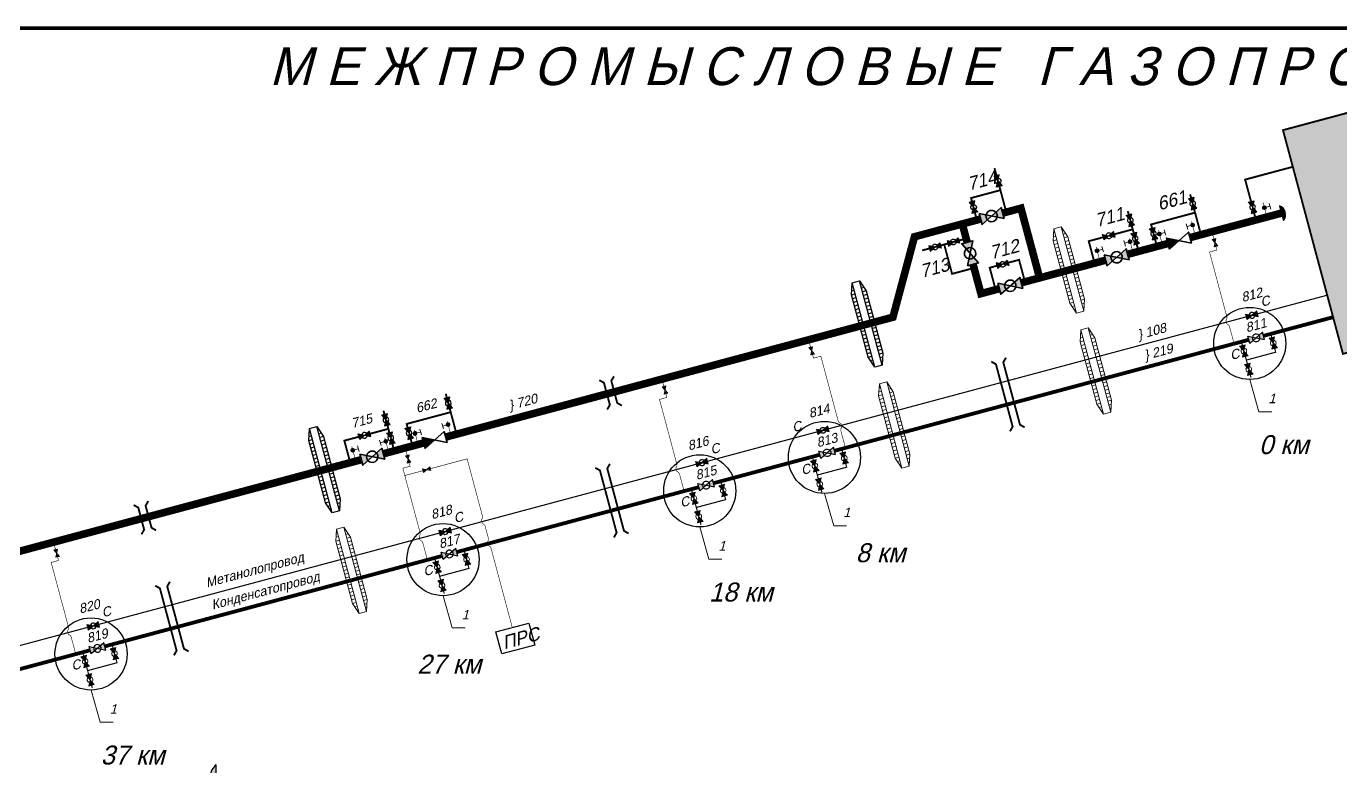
# Model space of a CAD drawing. Header units: millimetres. Extents: x 0 to 3108, y -1 to 580.
# Drawn here: x 273 to 619.2, y 384.5 to 579.5 of the extents above; entities that cross this region are included whole.
import ezdxf

# ---------------------------------------------------------------- set-up
doc = ezdxf.new("R2010")
doc.units = ezdxf.units.MM
doc.header["$MEASUREMENT"] = 0
for name, color, linetype in [('Вентили', 7, 'Continuous'), ('Заглушки сферич.', 7, 'Continuous'), ('Задвижки ручн.ВД', 7, 'Continuous'), ('Клапаны обр.', 7, 'Continuous'), ('Краны шар.ВД', 7, 'Continuous'), ('Переезды', 7, 'Continuous'), ('Площадки', 7, 'Continuous'), ('Рамка', 7, 'Continuous'), ('Трубы 0057', 7, 'Continuous'), ('Трубы 0108', 7, 'Continuous'), ('Трубы 0114', 7, 'Continuous'), ('Трубы 0159', 7, 'Continuous'), ('Трубы 0219', 7, 'Continuous'), ('Трубы 0720', 7, 'Continuous')]:
    doc.layers.add(name, color=color, linetype=linetype)
doc.styles.add('# елементов', font='ruslat.shx', dxfattribs={"oblique": 15, "height": 2.5})
doc.styles.add('# елементов 3.5', font='ruslat.shx', dxfattribs={"oblique": 15, "height": 3.5})
doc.styles.add('Наим. объектов', font='ruslat.shx', dxfattribs={"oblique": 15, "height": 3.5})
doc.styles.add('Наим. труб', font='ruslat.shx', dxfattribs={"oblique": 15, "height": 2.5})
doc.styles.add('Рамка 10', font='ruslat.shx', dxfattribs={"oblique": 15, "height": 10})
doc.styles.add('Рамка 5', font='ruslat.shx', dxfattribs={"oblique": 15, "height": 5})
doc.dimstyles.new('Выноски диам. труб', dxfattribs={"dimtxt": 2.5, "dimasz": 1.5, "dimexe": 1.25, "dimexo": 0.625, "dimgap": 1, "dimtad": 1, "dimtoh": 1, "dimtxsty": 'Наим. труб', "dimblk": 'OBLIQUE', "dimcen": 2.5, "dimclrd": 256, "dimclre": 256, "dimclrt": 256, "dimadec": 0, "dimazin": 0, "dimtfac": 1, "dimtmove": 0, "dimatfit": 3, "dimldrblk": 'DOTSMALL', "dimfxl": 0, "dimlwd": 20, "dimlwe": 20, "dimarcsym": 0})

# ---------------------------------------------------------------- blocks, each defined once
blk = doc.blocks.new('Заглушка сфер.')
at = {"layer": 'Заглушки сферич.', "linetype": 'ByBlock', "lineweight": -2}
blk.add_hatch(color=0, dxfattribs=at).paths.add_polyline_path([(0, 0.5, 0.5), (0, -0.5)])
at = {"layer": 'Заглушки сферич.', "color": 0, "linetype": 'ByBlock', "lineweight": -2}
blk.add_line((0, -0.5), (0, 0.5), dxfattribs=at)
blk.add_arc((0.375, 0), 0.625, 126.8699, 233.1301, dxfattribs=at)
blk = doc.blocks.new('Задвижка ручн.ВД')
at = {"layer": 'Задвижки ручн.ВД', "linetype": 'ByBlock', "lineweight": -2}
h = blk.add_hatch(color=0, dxfattribs=at)
edge = h.paths.add_edge_path()
edge.add_ellipse((0.5, 0), major_axis=(0.177, 0.177), ratio=1, start_angle=108.4349, end_angle=135, ccw=False)
edge.add_line((0.28, 0.11), (0, 0.25))
edge.add_line((0, 0.25), (0, -0.25))
edge.add_line((0, -0.25), (0.28, -0.11))
edge.add_ellipse((0.5, 0), major_axis=(-0.177, 0.177), ratio=1, start_angle=45, end_angle=71.5651, ccw=False)
edge = h.paths.add_edge_path()
edge.add_line((0.5, 0), (0.28, 0.11))
edge.add_ellipse((0.5, 0), major_axis=(0.177, 0.177), ratio=1, start_angle=108.4349, end_angle=135)
edge.add_ellipse((0.5, 0), major_axis=(-0.177, 0.177), ratio=1, start_angle=45, end_angle=71.5651)
edge.add_line((0.28, -0.11), (0.5, 0))
edge = h.paths.add_edge_path()
edge.add_line((0.5, 0), (0.72, -0.11))
edge.add_ellipse((0.5, 0), major_axis=(0.177, 0.177), ratio=1, start_angle=288.4349, end_angle=315)
edge.add_ellipse((0.5, 0), major_axis=(-0.177, 0.177), ratio=1, start_angle=225, end_angle=251.5651)
edge.add_line((0.72, 0.11), (0.5, 0))
edge = h.paths.add_edge_path()
edge.add_ellipse((0.5, 0), major_axis=(0.177, 0.177), ratio=1, start_angle=288.4349, end_angle=315, ccw=False)
edge.add_line((0.72, -0.11), (1, -0.25))
edge.add_line((1, -0.25), (1, 0.25))
edge.add_line((1, 0.25), (0.72, 0.11))
edge.add_ellipse((0.5, 0), major_axis=(-0.177, 0.177), ratio=1, start_angle=225, end_angle=251.5651, ccw=False)
at = {"layer": 'Задвижки ручн.ВД', "color": 0, "linetype": 'ByBlock', "lineweight": -2}
blk.add_lwpolyline([(1, 0.25), (0, -0.25), (0, 0.25), (1, -0.25)], close=True, dxfattribs=at)
blk = doc.blocks.new('Пересеч. 057-325')
at = {"layer": 'Трубы 0057', "const_width": 0.15}
blk.add_lwpolyline([(-1.41, 0, -0.198912), (-0.71, -0.29), (-0.71, -0.29, 0.414214), (0.71, -0.29), (0.71, -0.29, -0.198912), (1.41, 0)], format="xyb", dxfattribs=at)
blk = doc.blocks.new('Кран шар.ВД')
at = {"layer": 'Краны шар.ВД', "linetype": 'ByBlock', "lineweight": -2}
h = blk.add_hatch(color=0, dxfattribs=at)
edge = h.paths.add_edge_path()
edge.add_ellipse((0.5, 0), major_axis=(0.177, 0.177), ratio=1, start_angle=108.43495, end_angle=135, ccw=False)
edge.add_line((0.276, 0.112), (0, 0.25))
edge.add_line((0, 0.25), (0, -0.25))
edge.add_line((0, -0.25), (0.276, -0.112))
edge.add_ellipse((0.5, 0), major_axis=(-0.177, 0.177), ratio=1, start_angle=45, end_angle=71.56505, ccw=False)
edge = h.paths.add_edge_path()
edge.add_line((0.5, 0), (0.276, 0.112))
edge.add_ellipse((0.5, 0), major_axis=(0.177, 0.177), ratio=1, start_angle=108.43495, end_angle=135)
edge.add_ellipse((0.5, 0), major_axis=(-0.177, 0.177), ratio=1, start_angle=45, end_angle=71.56505)
edge.add_line((0.276, -0.112), (0.5, 0))
edge = h.paths.add_edge_path()
edge.add_line((0.5, 0), (0.724, -0.112))
edge.add_ellipse((0.5, 0), major_axis=(0.177, 0.177), ratio=1, start_angle=288.43495, end_angle=315)
edge.add_ellipse((0.5, 0), major_axis=(-0.177, 0.177), ratio=1, start_angle=225, end_angle=251.56505)
edge.add_line((0.724, 0.112), (0.5, 0))
edge = h.paths.add_edge_path()
edge.add_ellipse((0.5, 0), major_axis=(0.177, 0.177), ratio=1, start_angle=288.43495, end_angle=315, ccw=False)
edge.add_line((0.724, -0.112), (1, -0.25))
edge.add_line((1, -0.25), (1, 0.25))
edge.add_line((1, 0.25), (0.724, 0.112))
edge.add_ellipse((0.5, 0), major_axis=(-0.177, 0.177), ratio=1, start_angle=225, end_angle=251.56505, ccw=False)
at = {"layer": 'Краны шар.ВД', "color": 0, "linetype": 'ByBlock', "lineweight": -2}
blk.add_lwpolyline([(0, 0.25), (1, -0.25), (1, 0.25), (0, -0.25)], close=True, dxfattribs=at)
blk.add_lwpolyline([(0.25, 0, 1), (0.75, 0, 1), (0.25, 0)], format="xyb", close=True, dxfattribs=at)
blk = doc.blocks.new('Клапан обр.')
at = {"layer": 'Клапаны обр.', "linetype": 'ByBlock', "lineweight": -2}
blk.add_hatch(color=0, dxfattribs=at).paths.add_polyline_path([(0, 0.25), (0, -0.25), (0.5, 0)])
at = {"layer": 'Клапаны обр.', "color": 0, "linetype": 'ByBlock', "lineweight": -2}
blk.add_lwpolyline([(0, -0.25), (0, 0.25), (1, -0.25), (1, 0.25)], close=True, dxfattribs=at)
blk = doc.blocks.new('Вентиль')
at = {"layer": 'Вентили', "linetype": 'ByBlock', "lineweight": -2}
blk.add_hatch(color=0, dxfattribs=at).paths.add_polyline_path([(1, 0, 1), (0, 0, 1)])
at = {"layer": 'Вентили', "color": 0, "linetype": 'ByBlock', "lineweight": -2}
for points in [[(-0.25, 1.5), (1.25, 1.5)], [(0.5, 0.5), (0.5, 1.5)]]:
    blk.add_lwpolyline(points, dxfattribs=at)
blk.add_lwpolyline([(0, 0, 1), (1, 0, 1)], format="xyb", close=True, dxfattribs=at)
blk = doc.blocks.new('Переезд')
at = {"layer": 'Переезды', "color": 0, "linetype": 'ByBlock', "lineweight": -2}
blk.add_lwpolyline([(3, 11.5), (4, 8.5), (4, -8.5), (3, -11.5), (1, -11.5), (0, -8.5), (0, 8.5), (1, 11.5)], close=True, dxfattribs=at)
for points in [[(0.67, 10.5), (1, 10.5)], [(1, -11.5), (1, 11.5)], [(3, -11.5), (3, 11.5)], [(3.33, 10.5), (3, 10.5)], [(0, 8.5), (1, 8.5)], [(0, 7.5), (1, 7.5)], [(0.33, 9.5), (1, 9.5)], [(3.67, 9.5), (3, 9.5)], [(4, 8.5), (3, 8.5)], [(4, 7.5), (3, 7.5)], [(0, 6.5), (1, 6.5)], [(0, 5.5), (1, 5.5)], [(0, 4.5), (1, 4.5)], [(0, 3.5), (1, 3.5)], [(4, 6.5), (3, 6.5)], [(4, 5.5), (3, 5.5)], [(4, 4.5), (3, 4.5)], [(4, 3.5), (3, 3.5)], [(0, 2.5), (1, 2.5)], [(0, 1.5), (1, 1.5)], [(0, 0.5), (1, 0.5)], [(4, 2.5), (3, 2.5)], [(4, 1.5), (3, 1.5)], [(4, 0.5), (3, 0.5)], [(0, -0.5), (1, -0.5)], [(0, -1.5), (1, -1.5)], [(0, -2.5), (1, -2.5)], [(4, -0.5), (3, -0.5)], [(4, -1.5), (3, -1.5)], [(4, -2.5), (3, -2.5)], [(0, -3.5), (1, -3.5)], [(0, -4.5), (1, -4.5)], [(0, -5.5), (1, -5.5)], [(0, -6.5), (1, -6.5)], [(4, -3.5), (3, -3.5)], [(4, -4.5), (3, -4.5)], [(4, -5.5), (3, -5.5)], [(4, -6.5), (3, -6.5)], [(0, -7.5), (1, -7.5)], [(0, -8.5), (1, -8.5)], [(0.33, -9.5), (1, -9.5)], [(4, -7.5), (3, -7.5)], [(4, -8.5), (3, -8.5)], [(3.67, -9.5), (3, -9.5)], [(0.67, -10.5), (1, -10.5)], [(3.33, -10.5), (3, -10.5)]]:
    blk.add_lwpolyline(points, dxfattribs=at)
blk = doc.blocks.new('_DotSmall')
at = {"layer": 'Трубы 0057', "color": 0, "const_width": 0.5}
blk.add_lwpolyline([(-0.0625, 0, 1), (0.0625, 0, 1)], format="xyb", close=True, dxfattribs=at)
blk = doc.blocks.new('_Oblique')
at = {"layer": 'Трубы 0057', "color": 0, "lineweight": -2}
blk.add_line((-0.5, -0.5), (0.5, 0.5), dxfattribs=at)

msp = doc.modelspace()

# ---------------------------------------------------------------- hatches: boundary and pattern name
at = {"layer": 'Площадки', "lineweight": 15}
msp.add_hatch(color=9, dxfattribs=at).paths.add_polyline_path([(623.36, 557.33), (604.04, 552.15), (619.83, 493.23), (639.15, 498.41)])

# ---------------------------------------------------------------- linework, layer by layer
at = {"layer": 'Переезды', "const_width": 0.5}
for points in [[(535.98, 473.87), (534.76, 474.58), (530.36, 491), (531.07, 492.22)], [(532.12, 472.83), (532.83, 474.06), (528.43, 490.48), (527.2, 491.19)], [(426.02, 478.57), (426.73, 479.79), (425.17, 485.59), (423.95, 486.3)], [(429.88, 479.6), (428.66, 480.31), (427.11, 486.11), (427.81, 487.33)], [(431.66, 445.92), (430.44, 446.62), (426.04, 463.04), (426.75, 464.27)], [(427.8, 444.88), (428.51, 446.11), (424.11, 462.53), (422.88, 463.23)], [(303.35, 445.7), (304.05, 446.92), (302.5, 452.72), (301.28, 453.43)], [(307.21, 446.73), (305.99, 447.44), (304.43, 453.24), (305.14, 454.46)], [(315.75, 414.86), (314.53, 415.57), (310.13, 431.99), (310.84, 433.21)], [(311.89, 413.82), (312.6, 415.05), (308.2, 431.47), (306.97, 432.18)]]:
    msp.add_lwpolyline(points, dxfattribs=at)
at = {"layer": 'Площадки', "const_width": 0.5}
msp.add_lwpolyline([(604.04, 552.15), (623.36, 557.33), (639.15, 498.41), (619.83, 493.23)], close=True, dxfattribs=at)
at = {"layer": 'Площадки'}
msp.add_lwpolyline([(396.68, 419.98), (405.38, 422.31), (406.93, 416.51), (398.24, 414.18)], close=True, dxfattribs=at)
at = {"layer": 'Площадки', "lineweight": 25}
for centre in [(595.28, 495.97), (483.24, 465.95), (450.4, 457.15), (382.78, 439.03), (290.05, 414.18)]:
    msp.add_circle(centre, 9.5, dxfattribs=at)
at = {"layer": 'Рамка', "const_width": 1}
msp.add_lwpolyline([(964.33, 0), (0, 0), (0, 579), (964.33, 579)], close=True, dxfattribs=at)
at = {"layer": 'Трубы 0057', "const_width": 0.15}
for points in [[(598.78, 533.14), (599.82, 529.28)], [(580.98, 524.23), (579.95, 528.1)], [(564.56, 519.83), (563.53, 523.7)], [(572.29, 521.9), (571.25, 525.77)], [(585.33, 525.4), (585.85, 523.46)], [(555.87, 517.5), (554.83, 521.37)], [(586.36, 521.53), (586.62, 520.57), (584.69, 520.05), (589.24, 503.06)], [(589.97, 500.33), (591.16, 495.9)], [(479.08, 496.93), (479.59, 494.99)], [(480.11, 493.06), (480.37, 492.1), (482.3, 492.61), (486.85, 475.63)], [(440.44, 486.57), (440.96, 484.64)], [(441.48, 482.71), (441.73, 481.74), (439.8, 481.23), (444.35, 464.24)], [(384.9, 471.69), (383.86, 475.55)], [(368.48, 467.29), (367.44, 471.15)], [(376.21, 469.36), (375.17, 473.23)], [(487.59, 472.9), (488.77, 468.47)], [(359.79, 464.96), (358.75, 468.83)], [(372.83, 468.46), (373.34, 466.52)], [(373.86, 464.59), (374.12, 463.63), (372.19, 463.11), (376.74, 446.12)], [(372.71, 461.18), (377.53, 462.47)], [(445.09, 461.51), (446.27, 457.08)], [(393.89, 447.79), (394.71, 444.73)], [(280.2, 443.64), (280.71, 441.7)], [(377.47, 443.39), (378.66, 438.96)], [(281.23, 439.77), (281.49, 438.81), (279.56, 438.29), (284.11, 421.3)], [(395.44, 441.99), (401.03, 421.14)], [(284.84, 418.57), (286.03, 414.14)]]:
    msp.add_lwpolyline(points, dxfattribs=at)
at = {"layer": 'Трубы 0057'}
msp.add_lwpolyline([(379.47, 462.99, 0.15, 0.15, 0), (389.13, 465.58, 0.15, 0.15, 0), (393.16, 450.52, 0, 0, 0)], format="xyseb", dxfattribs=at)
at = {"layer": 'Трубы 0108', "color": 5}
msp.add_lwpolyline([(597.34, 503.77, 0.3, 0.3, 0), (615.69, 508.68, 0, 0, 0)], format="xyseb", dxfattribs=at)
at = {"layer": 'Трубы 0108', "color": 5, "const_width": 0.3}
for points in [[(484.32, 473.48), (594.44, 502.99)], [(452.45, 464.94), (481.42, 472.71)], [(384.83, 446.83), (449.55, 464.17)], [(292.1, 421.98), (381.93, 446.05)], [(241.88, 408.52), (289.21, 421.2)]]:
    msp.add_lwpolyline(points, dxfattribs=at)
at = {"layer": 'Трубы 0108', "const_width": 0.3}
for points in [[(601.08, 497.52), (600.82, 498.49)], [(593.09, 496.42), (593.35, 495.45)], [(594.13, 492.55), (594.65, 490.62)], [(594.39, 491.59), (602.11, 493.66), (601.86, 494.63)], [(595.36, 487.97), (595.62, 487)], [(488.07, 467.24), (487.81, 468.21)], [(480.08, 466.14), (480.34, 465.17)], [(481.37, 461.31), (489.1, 463.38), (488.84, 464.34)], [(481.12, 462.27), (481.63, 460.34)], [(448.2, 457.6), (448.46, 456.63)], [(456.19, 458.7), (455.93, 459.67)], [(482.34, 457.68), (482.6, 456.72)], [(449.24, 453.73), (449.76, 451.8)], [(449.5, 452.77), (457.23, 454.84), (456.97, 455.8)], [(450.47, 449.14), (450.73, 448.18)], [(388.58, 440.58), (388.32, 441.55)], [(380.59, 439.48), (380.85, 438.51)], [(381.88, 434.65), (389.61, 436.72), (389.35, 437.68)], [(381.63, 435.61), (382.14, 433.68)], [(382.85, 431.03), (383.11, 430.06)], [(295.85, 415.74), (295.59, 416.7)], [(287.86, 414.63), (288.12, 413.67)], [(289.15, 409.8), (296.88, 411.87), (296.62, 412.84)], [(288.9, 410.77), (289.41, 408.84)], [(290.13, 406.18), (290.38, 405.21)]]:
    msp.add_lwpolyline(points, dxfattribs=at)
at = {"layer": 'Трубы 0159', "const_width": 0.5}
for points in [[(528.56, 540.21), (528.04, 542.14)], [(531.15, 530.55), (529.34, 537.31)], [(522.13, 533.31), (521.87, 534.27), (529.6, 536.34)], [(579.84, 534.28), (579.58, 535.24)], [(523.42, 528.48), (522.9, 530.41)], [(563.42, 529.88), (563.16, 530.84)], [(569.55, 526.34), (569.29, 527.31), (580.88, 530.42)], [(582.43, 524.62), (580.62, 531.38)], [(596.92, 528.5), (596.4, 530.43)], [(564.72, 525.05), (564.2, 526.98)], [(520.59, 523.58), (518.66, 523.06)], [(554.42, 517.11), (552.87, 522.91), (556.73, 523.94)], [(559.63, 524.72), (564.46, 526.02)], [(570.84, 521.51), (570.32, 523.45)], [(510.93, 520.99), (509, 520.47)], [(515.76, 522.29), (513.83, 521.77)], [(522.66, 515.85), (516.87, 514.3), (514.8, 522.03)], [(566.01, 520.22), (565.49, 522.15)], [(528.34, 510.13), (526.79, 515.92), (528.72, 516.44)], [(383.76, 481.74), (383.5, 482.7)], [(367.34, 477.34), (367.08, 478.3)], [(373.46, 473.8), (373.2, 474.77), (384.8, 477.87)], [(386.35, 472.08), (384.54, 478.84)], [(368.63, 472.51), (368.12, 474.44)], [(358.34, 464.57), (356.78, 470.37), (360.65, 471.4)], [(363.54, 472.18), (368.37, 473.48)], [(374.76, 468.97), (374.24, 470.91)], [(369.93, 467.68), (369.41, 469.61)]]:
    msp.add_lwpolyline(points, dxfattribs=at)
at = {"layer": 'Трубы 0159'}
for points in [[(595.63, 533.33, 0.5, 0.5, 0), (594.07, 539.13, 0.5, 0.5, 0), (606.63, 542.49, 0, 0, 0)], [(531.62, 517.22, 0.5, 0.5, 0), (534.51, 517.99, 0.5, 0.5, 0), (536.07, 512.2, 0, 0, 0)]]:
    msp.add_lwpolyline(points, format="xyseb", dxfattribs=at)
at = {"layer": 'Трубы 0219', "color": 1}
msp.add_lwpolyline([(598.89, 497.97, 1, 1, 0), (617.24, 502.89, 0, 0, 0)], format="xyseb", dxfattribs=at)
at = {"layer": 'Трубы 0219', "color": 1, "const_width": 1}
for points in [[(485.88, 467.69), (595.03, 496.94)], [(454, 459.15), (482.01, 466.65)], [(386.39, 441.03), (450.14, 458.11)], [(293.76, 416.21), (382.52, 440)], [(243.43, 402.73), (289.89, 415.18)]]:
    msp.add_lwpolyline(points, dxfattribs=at)
at = {"layer": 'Трубы 0720'}
for points in [[(530.18, 530.29, 2, 2, 0), (535.01, 531.58, 2, 2, 0), (539.93, 513.23, 0, 0, 0)], [(383.45, 471.3, 2, 2, 0), (501.29, 502.88, 2, 2, 0), (506.97, 524.07, 2, 2, 0), (524.39, 528.74, 0, 0, 0)], [(520.85, 522.61, 2, 2, 0), (519.56, 527.44, 0, 0, 0)], [(128, 408, 2, 2, 0), (147.2, 408, 2, 2, 0), (361.23, 465.35, 0, 0, 0)]]:
    msp.add_lwpolyline(points, format="xyseb", dxfattribs=at)
at = {"layer": 'Трубы 0720', "const_width": 2}
for points in [[(603.68, 530.31), (579.53, 523.84)], [(573.74, 522.29), (563.11, 519.44)], [(529.31, 510.38), (524.48, 509.09), (522.4, 516.82)], [(557.32, 517.89), (535.1, 511.94)], [(367.03, 466.9), (377.65, 469.75)]]:
    msp.add_lwpolyline(points, dxfattribs=at)

# ---------------------------------------------------------------- block references
at = {"layer": 'Вентили', "lineweight": 15}
for p, rotation in [((599.04, 532.18), 285), ((580.34, 526.65), 105), ((563.91, 522.25), 105), ((571.38, 525.28), 285), ((554.96, 520.88), 285), ((384.25, 474.11), 105), ((367.83, 469.71), 105), ((375.3, 472.74), 285), ((358.88, 468.34), 285)]:
    msp.add_blockref('Вентиль', p, dxfattribs=dict(at, rotation=rotation))
at = {"layer": 'Заглушки сферич.', "xscale": 4, "yscale": 4, "rotation": 195.0000000000001}
msp.add_blockref('Заглушка сфер.', (603.68, 530.31), dxfattribs=at)
at = {"layer": 'Заглушки сферич.', "xscale": 6, "yscale": 6}
msp.add_blockref('Заглушка сфер.', (323, 382), dxfattribs=at)
at = {"layer": 'Задвижки ручн.ВД', "lineweight": 15, "yscale": 2}
for p, xscale, rotation in [((585.85, 523.46), 2, 285), ((479.59, 494.99), -2, 105), ((440.96, 484.64), 2, 285), ((373.34, 466.52), 2, 285), ((377.53, 462.47), 2, 15), ((280.71, 441.7), 2, 285)]:
    msp.add_blockref('Задвижка ручн.ВД', p, dxfattribs=dict(at, xscale=xscale, rotation=rotation))
at = {"layer": 'Клапаны обр.', "lineweight": 35, "xscale": 6, "yscale": 6, "rotation": 15}
for p in [(573.74, 522.29), (377.65, 469.75)]:
    msp.add_blockref('Клапан обр.', p, dxfattribs=at)
at = {"layer": 'Краны шар.ВД', "lineweight": 25}
for p, xscale, yscale, rotation in [((528.56, 540.21), -3, 3, 105), ((522.13, 533.31), -3, 3, 105), ((579.84, 534.28), 3, 3, 285), ((595.63, 533.33), 3, 3, 285), ((563.42, 529.88), 3, 3, 285), ((569.55, 526.34), 3, 3, 285), ((515.76, 522.29), -3, 3, 195.0000000000001), ((556.73, 523.94), 3, 3, 15), ((564.72, 525.05), 3, 3, 285), ((510.93, 520.99), -3, 3, 195.0000000000001), ((528.72, 516.44), -3, 3, 195.0000000000001), ((594.44, 502.99), 3, 3, 15), ((595.03, 496.94), 4, 4, 15), ((383.76, 481.74), 3, 3, 285), ((367.34, 477.34), 3, 3, 285), ((360.65, 471.4), 3, 3, 15), ((368.63, 472.51), 3, 3, 285), ((373.46, 473.8), 3, 3, 285), ((484.32, 473.48), -3, 3, 15), ((485.88, 467.69), -4, 4, 15), ((449.55, 464.17), 3, 3, 15), ((450.14, 458.11), 4, 4, 15), ((381.93, 446.05), 3, 3, 15), ((382.52, 440), 4, 4, 15), ((289.21, 421.2), 3, 3, 15), ((289.79, 415.15), 4, 4, 15)]:
    msp.add_blockref('Кран шар.ВД', p, dxfattribs=dict(at, xscale=xscale, yscale=yscale, rotation=rotation))
at = {"layer": 'Краны шар.ВД', "lineweight": 35, "xscale": 6, "yscale": 6}
for p, rotation in [((524.39, 528.74), 15), ((522.4, 516.82), 105), ((557.32, 517.89), 15), ((529.31, 510.38), 15), ((361.23, 465.35), 15)]:
    msp.add_blockref('Кран шар.ВД', p, dxfattribs=dict(at, rotation=rotation))
at = {"layer": 'Краны шар.ВД', "lineweight": 15, "xscale": 3, "yscale": 3, "rotation": 285}
for p in [(593.35, 495.45), (601.08, 497.52), (594.65, 490.62), (488.07, 467.24), (480.34, 465.17), (481.63, 460.34), (456.19, 458.7), (448.46, 456.63), (449.76, 451.8), (388.58, 440.58), (380.85, 438.51), (382.14, 433.68), (295.85, 415.74), (288.12, 413.67), (289.41, 408.84)]:
    msp.add_blockref('Кран шар.ВД', p, dxfattribs=at)
at = {"layer": 'Переезды', "lineweight": 15, "rotation": 15}
for p in [(545.73, 514.78), (552.84, 488.22), (499.72, 473.99), (356.76, 435.68)]:
    msp.add_blockref('Переезд', p, dxfattribs=at)
at = {"layer": 'Переезды', "lineweight": 25, "rotation": 15}
for p in [(492.6, 500.55), (349.64, 462.24)]:
    msp.add_blockref('Переезд', p, dxfattribs=at)
at = {"layer": 'Трубы 0057', "rotation": 285}
for p in [(589.61, 501.7), (444.72, 462.87), (393.53, 449.16), (377.1, 444.76), (395.08, 443.36), (284.48, 419.94)]:
    msp.add_blockref('Пересеч. 057-325', p, dxfattribs=at)
at = {"layer": 'Трубы 0057', "xscale": -1, "rotation": 105}
msp.add_blockref('Пересеч. 057-325', (487.22, 474.26), dxfattribs=at)

# ---------------------------------------------------------------- texts
at = {"layer": 'Краны шар.ВД', "lineweight": 35, "style": '# елементов 3.5', "oblique": 15}
for s, p in [('714', (521.35, 536.21)), ('661', (571.41, 530.98)), ('711', (554.99, 526.58)), ('712', (527.23, 518.11)), ('713', (508.88, 513.19))]:
    msp.add_text(s, height=3.5, rotation=15, dxfattribs=at).set_placement(p)
at = {"layer": 'Краны шар.ВД', "lineweight": 25, "style": '# елементов', "oblique": 15}
for s, p in [('812', (593.4, 506.85)), ('С', (598.44, 505.6)), ('811', (594.51, 498.87)), ('С', (590.44, 491.6)), ('662', (375.93, 477.66)), ('814', (479.42, 476.31)), ('715', (358.93, 473.66)), ('С', (475.09, 472.58)), ('816', (447.55, 467.77)), ('813', (481.49, 468.59)), ('С', (453.55, 466.77)), ('815', (449.62, 460.04)), ('С', (477.42, 461.31)), ('С', (445.55, 452.77)), ('818', (379.93, 449.66)), ('С', (385.93, 448.66)), ('817', (382, 441.93)), ('С', (377.93, 434.66)), ('820', (287.2, 424.81)), ('С', (293.2, 423.81)), ('819', (289.28, 417.08)), ('С', (285.2, 409.81))]:
    msp.add_text(s, height=2.5, rotation=15, dxfattribs=at).set_placement(p)
at = {"layer": 'Площадки', "lineweight": 50, "style": 'Рамка 5', "oblique": 15}
for s, p in [('0 км', (597.72, 466.82)), ('8 км', (491.47, 438.35)), ('18 км', (452.83, 428)), ('27 км', (376, 409)), ('37 км', (292.59, 385.06))]:
    msp.add_text(s, height=5, dxfattribs=at).set_placement(p)
at = {"layer": 'Площадки', "lineweight": 35, "style": 'Наим. объектов', "oblique": 15}
msp.add_text('ПРС', height=3.5, rotation=15, dxfattribs=at).set_placement((398.94, 415.41))
at = {"layer": 'Площадки', "lineweight": 25, "char_height": 2.5, "attachment_point": 1, "style": 'Наим. труб'}
for insert in [(600.22, 482.74), (488.18, 452.72), (455.33, 443.92), (387.72, 425.8), (294.99, 400.96)]:
    msp.add_mtext('1', dxfattribs=dict(at, insert=insert))
at = {"layer": 'Рамка', "lineweight": 100, "style": 'Рамка 10', "oblique": 15}
msp.add_text('М Е Ж П Р О М Ы С Л О В Ы Е   Г А З О П Р О В О Д Ы   П Е Л Я Т К А - М Е С С О Я Х А', height=10, dxfattribs=at).set_placement((337, 564))
at = {"layer": 'Трубы 0057', "lineweight": 25, "style": '# елементов', "oblique": 15}
msp.add_text('Метанолопровод', height=2.5, rotation=15, dxfattribs=at).set_placement((320.56, 431.68))
at = {"layer": 'Трубы 0108', "lineweight": 25, "style": 'Наим. труб', "oblique": 15}
msp.add_text('} 108', height=2.5, rotation=15, dxfattribs=at).set_placement((566.1, 497.02))
at = {"layer": 'Трубы 0114', "lineweight": 25, "style": '# елементов', "oblique": 15}
msp.add_text('Конденсатопровод', height=2.5, rotation=15, dxfattribs=at).set_placement((322.12, 425.88))
at = {"layer": 'Трубы 0219', "lineweight": 25, "style": 'Наим. труб', "oblique": 15}
msp.add_text('} 219', height=2.5, rotation=15, dxfattribs=at).set_placement((567.84, 491.59))
at = {"layer": 'Трубы 0720', "lineweight": 25, "style": 'Наим. труб', "oblique": 15}
msp.add_text('} 720', height=2.5, rotation=15, dxfattribs=at).set_placement((400.43, 478.4))

# ---------------------------------------------------------------- leaders
at = {"layer": 'Площадки', "lineweight": 25, "has_arrowhead": 0, "annotation_type": 0, "has_hookline": 1, "hookline_direction": 0, "text_width": 0.906}
for points in [[(595.28, 486.47), (597.72, 477.99), (599.22, 477.99)], [(483.24, 456.45), (485.68, 447.97), (487.18, 447.97)], [(450.4, 447.65), (452.83, 439.17), (454.33, 439.17)], [(382.78, 429.53), (385.22, 421.05), (386.72, 421.05)], [(290.05, 404.68), (292.49, 396.21), (293.99, 396.21)]]:
    msp.add_leader(points, dimstyle='Выноски диам. труб', override={"dimgap": 1, "dimtad": 1}, dxfattribs=at)

doc.saveas('drawing.dxf')
